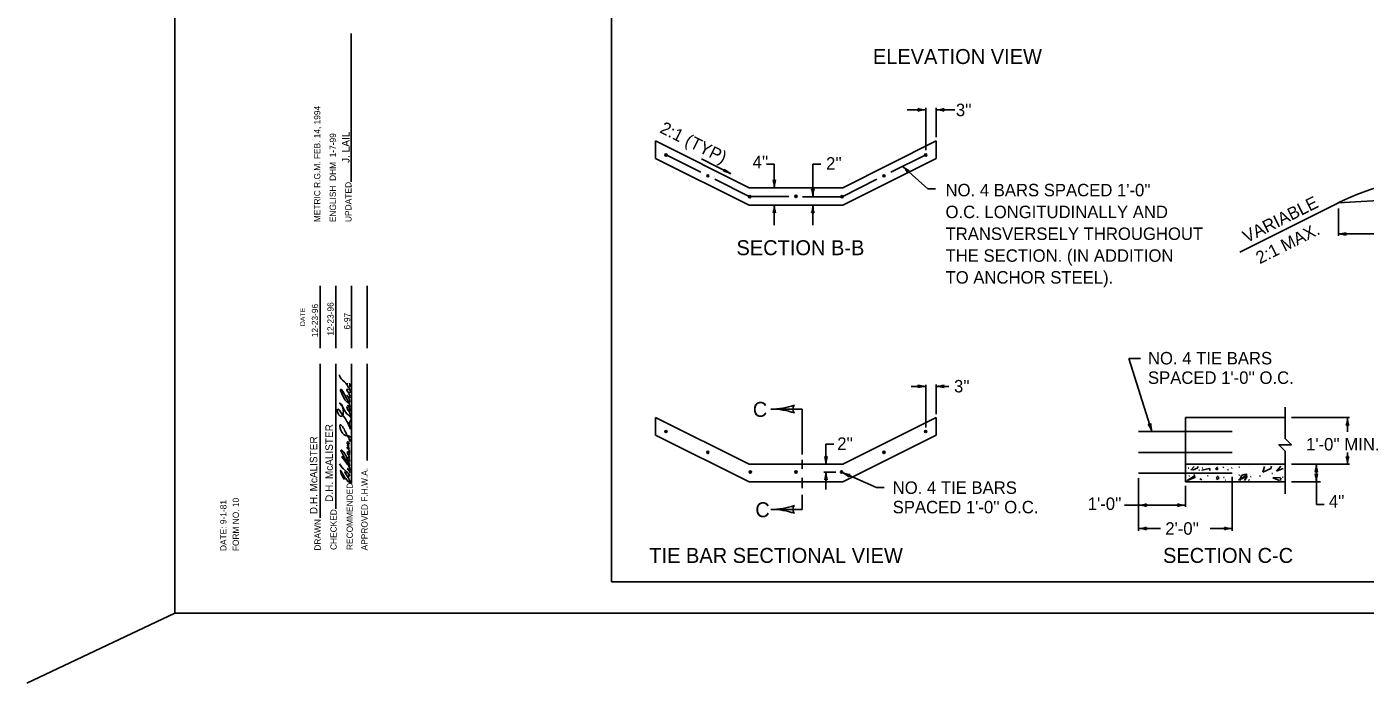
# Model space of a CAD drawing. Extents: x 997.6 to 1036.6, y 998.9 to 1022.6.
# Drawn here: x 997.62 to 1019.09, y 998.88 to 1009.4 of the extents above; entities that cross this region are included whole.
import ezdxf

# ---------------------------------------------------------------- set-up
doc = ezdxf.new("R2010")
doc.units = 0
for name, color, linetype in [('Level 1', 7, 'Continuous'), ('Level 10', 7, 'Continuous'), ('Level 11', 7, 'Continuous'), ('Level 14', 7, 'Continuous'), ('Level 15', 7, 'Continuous'), ('SB_PL_INFOSTD_PT', 7, 'Continuous')]:
    doc.layers.add(name, color=color, linetype=linetype)

msp = doc.modelspace()

# ---------------------------------------------------------------- linework, layer by layer
at = {"layer": 'Level 1'}
for p, q in [((1011.74, 1008.072), (1012.039, 1008.072)), ((1012.039, 1007.424), (1012.039, 1008.102)), ((1012.207, 1007.632), (1012.207, 1008.102)), ((1012.207, 1008.072), (1012.507, 1008.072)), ((1009.207, 1006.822), (1007.707, 1007.572)), ((1007.707, 1007.572), (1007.707, 1007.293)), ((1010.707, 1006.822), (1012.207, 1007.572)), ((1012.207, 1007.572), (1012.207, 1007.293)), ((1009.207, 1006.543), (1007.707, 1007.293)), ((1008.433, 1007.069), (1007.874, 1007.349)), ((1008.915, 1007.047), (1008.442, 1007.284)), ((1010.707, 1006.543), (1012.207, 1007.293)), ((1011.48, 1007.069), (1012.039, 1007.348)), ((1009.486, 1007.199), (1009.611, 1007.199)), ((1009.611, 1006.822), (1009.611, 1007.199)), ((1010.23, 1006.677), (1010.23, 1007.199)), ((1010.23, 1007.199), (1010.355, 1007.199)), ((1012.07, 1006.803), (1011.669, 1007.163)), ((1025.938, 1007.008), (1018.655, 1006.58)), ((1009.206, 1006.682), (1008.657, 1006.957)), ((1009.207, 1006.822), (1010.707, 1006.822)), ((1010.697, 1006.677), (1011.256, 1006.957)), ((1012.195, 1006.803), (1012.07, 1006.803)), ((1009.841, 1006.682), (1009.206, 1006.682)), ((1010.697, 1006.677), (1010.063, 1006.677)), ((1017.077, 1005.791), (1018.655, 1006.58)), ((1009.207, 1006.543), (1010.707, 1006.543)), ((1009.611, 1006.223), (1009.611, 1006.543)), ((1010.23, 1006.223), (1010.23, 1006.543)), ((1018.655, 1006.052), (1018.655, 1006.489)), ((1018.655, 1006.08), (1019.7, 1006.08)), ((1015.481, 1004.085), (1015.293, 1004.085)), ((1015.293, 1004.085), (1015.665, 1002.912)), ((1011.807, 1003.636), (1012.039, 1003.636)), ((1012.039, 1002.978), (1012.039, 1003.663)), ((1012.207, 1003.191), (1012.207, 1003.667)), ((1012.207, 1003.636), (1012.407, 1003.636)), ((1009.207, 1002.386), (1007.707, 1003.136)), ((1007.707, 1003.136), (1007.707, 1002.856)), ((1009.557, 1003.272), (1010.057, 1003.272)), ((1010.057, 1002.543), (1010.057, 1003.272)), ((1010.707, 1002.386), (1012.207, 1003.136)), ((1012.207, 1003.136), (1012.207, 1002.856)), ((1017.802, 1003.136), (1016.203, 1003.136)), ((1016.203, 1002.106), (1016.203, 1003.136)), ((1017.802, 1002.949), (1017.802, 1003.3)), ((1018.835, 1003.136), (1017.906, 1003.136)), ((1018.802, 1002.908), (1018.802, 1003.136)), ((1009.207, 1002.106), (1007.707, 1002.856)), ((1010.439, 1002.386), (1010.439, 1002.707)), ((1010.439, 1002.707), (1010.564, 1002.707)), ((1010.707, 1002.106), (1012.207, 1002.856)), ((1016.953, 1002.912), (1015.453, 1002.912)), ((1016.953, 1002.577), (1015.453, 1002.577)), ((1018.802, 1002.386), (1018.802, 1002.576)), ((1009.207, 1002.386), (1010.707, 1002.386)), ((1010.057, 1002.316), (1010.057, 1002.459)), ((1017.802, 1002.386), (1016.203, 1002.386)), ((1017.802, 1001.913), (1017.802, 1002.449)), ((1018.835, 1002.386), (1017.906, 1002.386)), ((1018.302, 1001.744), (1018.302, 1002.386)), ((1009.207, 1002.106), (1010.707, 1002.106)), ((1010.057, 1002.004), (1010.057, 1002.169)), ((1010.404, 1002.261), (1010.596, 1002.261)), ((1010.439, 1001.984), (1010.439, 1002.261)), ((1011.247, 1002.012), (1010.704, 1002.253)), ((1016.953, 1002.246), (1015.453, 1002.246)), ((1015.453, 1001.321), (1015.453, 1002.165)), ((1017.802, 1002.106), (1016.203, 1002.106)), ((1016.953, 1001.321), (1016.953, 1002.186)), ((1018.367, 1002.106), (1017.905, 1002.106)), ((1010.057, 1001.663), (1010.057, 1001.899)), ((1011.372, 1002.012), (1011.247, 1002.012)), ((1016.203, 1001.704), (1016.203, 1002.039)), ((1009.557, 1001.663), (1010.057, 1001.663)), ((1016.203, 1001.731), (1015.224, 1001.731)), ((1018.302, 1001.744), (1018.427, 1001.744)), ((1015.801, 1001.356), (1015.453, 1001.356)), ((1016.953, 1001.356), (1016.598, 1001.356))]:
    msp.add_line(p, q, dxfattribs=at)
for points in [[(1017.802, 1002.449), (1017.802, 1002.599), (1017.702, 1002.699), (1017.902, 1002.699), (1017.802, 1002.799), (1017.802, 1002.949)], [(1016.257, 1002.323), (1016.247, 1002.322)], [(1016.342, 1002.352), (1016.289, 1002.293)], [(1016.314, 1002.293), (1016.402, 1002.328)], [(1016.402, 1002.328), (1016.404, 1002.349)], [(1016.43, 1002.292), (1016.42, 1002.29)], [(1016.595, 1002.318), (1016.466, 1002.291)], [(1016.466, 1002.291), (1016.475, 1002.289)], [(1016.483, 1002.328), (1016.473, 1002.326)], [(1016.594, 1002.286), (1016.595, 1002.319)], [(1016.718, 1002.347), (1016.687, 1002.311)], [(1016.687, 1002.311), (1016.719, 1002.295)], [(1016.719, 1002.295), (1016.718, 1002.332)], [(1016.816, 1002.338), (1016.805, 1002.336)], [(1016.891, 1002.302), (1016.88, 1002.3)], [(1016.953, 1002.328), (1016.943, 1002.326)], [(1017.071, 1002.341), (1017.06, 1002.339)], [(1017.235, 1002.351), (1017.235, 1002.351)], [(1017.473, 1002.353), (1017.446, 1002.259)], [(1017.446, 1002.259), (1017.572, 1002.32)], [(1017.572, 1002.32), (1017.584, 1002.354)], [(1017.731, 1002.355), (1017.662, 1002.278)], [(1017.662, 1002.278), (1017.769, 1002.321)], [(1016.356, 1002.203), (1016.23, 1002.126), (1016.356, 1002.172), (1016.341, 1002.222)], [(1016.266, 1002.199), (1016.255, 1002.198)], [(1016.435, 1002.152), (1016.467, 1002.136)], [(1016.566, 1002.202), (1016.555, 1002.2)], [(1016.694, 1002.161), (1016.726, 1002.145)], [(1016.726, 1002.203), (1016.696, 1002.167)], [(1016.734, 1002.149), (1016.733, 1002.186)], [(1016.825, 1002.173), (1016.814, 1002.172)], [(1016.853, 1002.132), (1016.843, 1002.131)], [(1017.068, 1002.215), (1017.057, 1002.214)], [(1017.185, 1002.214), (1017.059, 1002.137), (1017.185, 1002.183), (1017.17, 1002.233)], [(1017.102, 1002.205), (1017.075, 1002.129)], [(1017.143, 1002.221), (1017.102, 1002.205)], [(1017.193, 1002.222), (1017.143, 1002.221)], [(1017.149, 1002.129), (1017.189, 1002.178)], [(1017.189, 1002.178), (1017.173, 1002.223)], [(1017.224, 1002.129), (1017.217, 1002.141)], [(1017.258, 1002.189), (1017.247, 1002.188)], [(1017.404, 1002.199), (1017.393, 1002.198)], [(1017.6, 1002.239), (1017.59, 1002.238)], [(1017.727, 1002.177), (1017.602, 1002.171)], [(1017.602, 1002.171), (1017.713, 1002.129)], [(1017.729, 1002.129), (1017.734, 1002.165)], [(1017.771, 1002.179), (1017.76, 1002.178)]]:
    msp.add_lwpolyline(points, dxfattribs=at)
for centre, radius in [((1007.874, 1007.348), 0.0182), ((1007.874, 1007.348), 0.00908), ((1012.039, 1007.348), 0.0182), ((1012.039, 1007.348), 0.00908), ((1008.545, 1007.013), 0.0182), ((1008.545, 1007.013), 0.00908), ((1011.368, 1007.013), 0.0182), ((1011.368, 1007.013), 0.00908), ((1009.216, 1006.678), 0.0182), ((1009.216, 1006.678), 0.00908), ((1009.957, 1006.682), 0.0182), ((1009.957, 1006.682), 0.00908), ((1010.697, 1006.677), 0.0182), ((1010.697, 1006.677), 0.00908), ((1007.874, 1002.912), 0.0182), ((1007.874, 1002.912), 0.00908), ((1012.039, 1002.912), 0.0182), ((1012.039, 1002.912), 0.00908), ((1008.545, 1002.577), 0.0182), ((1008.545, 1002.577), 0.00908), ((1011.368, 1002.577), 0.0182), ((1011.368, 1002.577), 0.00908), ((1009.226, 1002.261), 0.0182), ((1009.957, 1002.261), 0.0182), ((1010.688, 1002.261), 0.0182), ((1009.226, 1002.261), 0.00908), ((1009.957, 1002.261), 0.00908), ((1010.688, 1002.261), 0.00908)]:
    msp.add_circle(centre, radius, dxfattribs=at)
for centre, radius, start, end in [((1011.89, 1008.072), 0.0313, 318.7746, 40.8913), ((1012.039, 1008.463), 0.391, 251.3472, 269.9939), ((1012.039, 1007.681), 0.391, 90, 108.6688), ((1012.039, 1007.681), 0.391, 89.9878, 90), ((1012.207, 1008.463), 0.391, 269.9878, 270), ((1012.207, 1008.463), 0.391, 270, 288.6688), ((1012.207, 1007.681), 0.391, 71.3472, 89.9939), ((1012.355, 1008.072), 0.0313, 138.7746, 220.8913), ((1008.782, 1007.114), 0.0313, 292.2055, 14.3222), ((1008.74, 1006.698), 0.391, 63.4309, 82.0997), ((1009.09, 1007.397), 0.391, 224.7781, 243.4248), ((1008.74, 1006.698), 0.391, 63.4187, 63.4309), ((1011.929, 1007.454), 0.391, 228.1174, 246.7861), ((1011.929, 1007.454), 0.391, 228.1051, 228.1174), ((1011.408, 1006.872), 0.391, 29.4645, 48.1112), ((1011.779, 1007.064), 0.0313, 96.892, 179.0086), ((1020.569, 1002.639), 4.382, 70.8202, 115.9126), ((1009.611, 1006.971), 0.0313, 228.7746, 310.8913), ((1009.22, 1006.822), 0.391, 0, 18.6688), ((1010.002, 1006.822), 0.391, 161.3472, 179.9939), ((1009.22, 1006.822), 0.391, 359.9878, 0), ((1010.23, 1006.826), 0.0313, 228.7746, 310.8913), ((1009.839, 1006.677), 0.391, 0, 18.6688), ((1010.621, 1006.677), 0.391, 161.3472, 179.9939), ((1009.839, 1006.677), 0.391, 359.9878, 0), ((1009.22, 1006.543), 0.391, 341.3472, 359.9939), ((1009.611, 1006.394), 0.0313, 48.7746, 130.8913), ((1010.002, 1006.543), 0.391, 180, 198.6688), ((1010.002, 1006.543), 0.391, 179.9878, 180), ((1009.839, 1006.543), 0.391, 341.3472, 359.9939), ((1010.23, 1006.394), 0.0313, 48.7746, 130.8913), ((1010.621, 1006.543), 0.391, 180, 198.6688), ((1010.621, 1006.543), 0.391, 179.9878, 180), ((1018.655, 1006.471), 0.391, 269.9878, 270), ((1018.655, 1006.471), 0.391, 270, 288.6688), ((1018.655, 1005.689), 0.391, 71.3472, 89.9939), ((1018.803, 1006.08), 0.0313, 138.7746, 220.8913), ((1011.89, 1003.636), 0.0313, 318.7746, 40.8913), ((1012.039, 1004.027), 0.391, 251.3472, 269.9939), ((1012.039, 1003.245), 0.391, 90, 108.6688), ((1012.039, 1003.245), 0.391, 89.9878, 90), ((1012.207, 1004.027), 0.391, 269.9878, 270), ((1012.207, 1004.027), 0.391, 270, 288.6688), ((1012.207, 1003.245), 0.391, 71.3472, 89.9939), ((1012.355, 1003.636), 0.0313, 138.7746, 220.8913), ((1009.557, 1004.444), 1.172, 269.9878, 270), ((1009.557, 1004.444), 1.172, 270, 288.6688), ((1009.557, 1002.1), 1.172, 71.3472, 89.9939), ((1010.002, 1003.272), 0.0937, 138.7746, 220.8913), ((1018.411, 1003.136), 0.391, 341.3472, 359.9939), ((1019.192, 1003.136), 0.391, 180, 198.6688), ((1019.192, 1003.136), 0.391, 179.9878, 180), ((1015.62, 1003.054), 0.0313, 246.3697, 328.4864), ((1015.292, 1002.794), 0.391, 17.5951, 36.2639), ((1016.038, 1003.031), 0.391, 178.9423, 197.589), ((1018.801, 1002.987), 0.0313, 48.7746, 130.8913), ((1015.292, 1002.794), 0.391, 17.5829, 17.5951), ((1010.439, 1002.535), 0.0313, 228.7746, 310.8913), ((1010.048, 1002.386), 0.391, 0, 18.6688), ((1010.83, 1002.386), 0.391, 161.3472, 179.9939), ((1018.802, 1002.535), 0.0313, 228.7746, 310.8913), ((1018.411, 1002.386), 0.391, 0, 18.6688), ((1019.192, 1002.386), 0.391, 161.3472, 179.9939), ((1010.048, 1002.386), 0.391, 359.9878, 0), ((1017.911, 1002.386), 0.391, 341.3472, 359.9939), ((1018.692, 1002.386), 0.391, 180, 198.6688), ((1018.692, 1002.386), 0.391, 179.9878, 180), ((1018.411, 1002.386), 0.391, 359.9878, 0), ((1010.048, 1002.261), 0.391, 341.3472, 359.9939), ((1010.439, 1002.112), 0.0313, 48.7746, 130.8913), ((1010.83, 1002.261), 0.391, 180, 198.6688), ((1010.83, 1002.261), 0.391, 179.9878, 180), ((1010.862, 1002.61), 0.391, 246.1264, 264.7952), ((1010.546, 1001.895), 0.391, 47.4736, 66.1203), ((1010.862, 1002.61), 0.391, 246.1142, 246.1264), ((1010.84, 1002.193), 0.0313, 114.901, 197.0177), ((1018.301, 1002.237), 0.0313, 48.7746, 130.8913), ((1018.302, 1002.255), 0.0313, 228.7746, 310.8913), ((1017.911, 1002.106), 0.391, 0, 18.6688), ((1017.911, 1002.106), 0.391, 359.9878, 0), ((1018.692, 1002.106), 0.391, 161.3472, 179.9939), ((1009.557, 1002.835), 1.172, 269.9878, 270), ((1009.557, 1002.835), 1.172, 270, 288.6688), ((1009.557, 1000.491), 1.172, 71.3472, 89.9939), ((1010.002, 1001.663), 0.0937, 138.7746, 220.8913), ((1015.453, 1002.122), 0.391, 270, 288.6688), ((1015.453, 1001.34), 0.391, 71.3472, 89.9939), ((1015.453, 1002.122), 0.391, 269.9878, 270), ((1015.602, 1001.731), 0.0313, 138.7746, 220.8913), ((1016.055, 1001.731), 0.0313, 318.7746, 40.8913), ((1016.203, 1002.122), 0.391, 251.3472, 269.9939), ((1016.203, 1001.34), 0.391, 90, 108.6688), ((1016.203, 1001.34), 0.391, 89.9878, 90), ((1015.453, 1001.747), 0.391, 270, 288.6688), ((1015.453, 1000.965), 0.391, 71.3472, 89.9939), ((1015.453, 1001.747), 0.391, 269.9878, 270), ((1015.602, 1001.356), 0.0313, 138.7746, 220.8913), ((1016.805, 1001.356), 0.0313, 318.7746, 40.8913), ((1016.953, 1001.747), 0.391, 251.3472, 269.9939), ((1016.953, 1000.965), 0.391, 90, 108.6688), ((1016.953, 1000.965), 0.391, 89.9878, 90)]:
    msp.add_arc(centre, radius, start, end, dxfattribs=at)
for points in [[(1002.814, 1003.162), (1002.784, 1003.25), (1002.754, 1003.303), (1002.768, 1003.272), (1002.785, 1003.243), (1002.802, 1003.236), (1002.802, 1003.272), (1002.782, 1003.32), (1002.773, 1003.334), (1002.775, 1003.317), (1002.788, 1003.301), (1002.801, 1003.299), (1002.804, 1003.317), (1002.794, 1003.359), (1002.751, 1003.446), (1002.747, 1003.453), (1002.69, 1003.557), (1002.674, 1003.583), (1002.666, 1003.591), (1002.656, 1003.582), (1002.663, 1003.548), (1002.714, 1003.441), (1002.752, 1003.391), (1002.772, 1003.378), (1002.787, 1003.377), (1002.801, 1003.383), (1002.801, 1003.41), (1002.782, 1003.454), (1002.761, 1003.492), (1002.782, 1003.458), (1002.801, 1003.453), (1002.806, 1003.463), (1002.796, 1003.508), (1002.778, 1003.542), (1002.758, 1003.574), (1002.758, 1003.588), (1002.772, 1003.588), (1002.764, 1003.575), (1002.77, 1003.55), (1002.777, 1003.539), (1002.798, 1003.531), (1002.81, 1003.547), (1002.806, 1003.577), (1002.777, 1003.631), (1002.693, 1003.732), (1002.689, 1003.735), (1002.649, 1003.782), (1002.639, 1003.805), (1002.638, 1003.821)], [(1002.76, 1003.686), (1002.77, 1003.633), (1002.781, 1003.623), (1002.794, 1003.624), (1002.802, 1003.64), (1002.799, 1003.687)], [(1002.817, 1002.951), (1002.77, 1003.05), (1002.72, 1003.136), (1002.652, 1003.229), (1002.613, 1003.268), (1002.605, 1003.263), (1002.603, 1003.24), (1002.622, 1003.191), (1002.636, 1003.168), (1002.651, 1003.158), (1002.672, 1003.157), (1002.687, 1003.166), (1002.7, 1003.217), (1002.699, 1003.257), (1002.687, 1003.306), (1002.686, 1003.312), (1002.668, 1003.344), (1002.642, 1003.369), (1002.655, 1003.352), (1002.715, 1003.26), (1002.779, 1003.178), (1002.828, 1003.119), (1002.818, 1003.092), (1002.799, 1003.059), (1002.803, 1003.001), (1002.816, 1002.949)], [(1002.802, 1002.751), (1002.794, 1002.79), (1002.776, 1002.827), (1002.73, 1002.915), (1002.684, 1002.995), (1002.652, 1003.02), (1002.643, 1002.999), (1002.648, 1002.976), (1002.663, 1002.923), (1002.689, 1002.885), (1002.723, 1002.853), (1002.775, 1002.842), (1002.811, 1002.827), (1002.827, 1002.792), (1002.819, 1002.783), (1002.815, 1002.779), (1002.808, 1002.751)], [(1002.807, 1002.248), (1002.787, 1002.299), (1002.774, 1002.317), (1002.77, 1002.319), (1002.794, 1002.285), (1002.803, 1002.291), (1002.803, 1002.31), (1002.777, 1002.383), (1002.729, 1002.46), (1002.686, 1002.505), (1002.681, 1002.507), (1002.68, 1002.498), (1002.688, 1002.484), (1002.756, 1002.398), (1002.781, 1002.369), (1002.799, 1002.364), (1002.793, 1002.398), (1002.791, 1002.404), (1002.76, 1002.485), (1002.719, 1002.565), (1002.673, 1002.611), (1002.666, 1002.612), (1002.661, 1002.606), (1002.668, 1002.587), (1002.712, 1002.502), (1002.761, 1002.446), (1002.786, 1002.431), (1002.795, 1002.432), (1002.799, 1002.436), (1002.792, 1002.474), (1002.778, 1002.504), (1002.778, 1002.5), (1002.788, 1002.489), (1002.792, 1002.502), (1002.777, 1002.547), (1002.765, 1002.581), (1002.786, 1002.539), (1002.796, 1002.544), (1002.792, 1002.574), (1002.784, 1002.584), (1002.775, 1002.589), (1002.792, 1002.572), (1002.798, 1002.598), (1002.763, 1002.647), (1002.76, 1002.656), (1002.77, 1002.658), (1002.792, 1002.634), (1002.783, 1002.662), (1002.781, 1002.667), (1002.766, 1002.689), (1002.785, 1002.673), (1002.775, 1002.698), (1002.759, 1002.734), (1002.773, 1002.71), (1002.786, 1002.706), (1002.791, 1002.715), (1002.782, 1002.74), (1002.765, 1002.756)], [(1002.717, 1002.142), (1002.676, 1002.213), (1002.656, 1002.287), (1002.696, 1002.22), (1002.752, 1002.141), (1002.792, 1002.099), (1002.81, 1002.095), (1002.805, 1002.119), (1002.767, 1002.191), (1002.724, 1002.261), (1002.749, 1002.217), (1002.783, 1002.196), (1002.797, 1002.2), (1002.788, 1002.228), (1002.763, 1002.257), (1002.759, 1002.261), (1002.683, 1002.331), (1002.638, 1002.394)]]:
    msp.add_spline(points, degree=3, dxfattribs=at)
at = {"layer": 'Level 10'}
for p, q in [((1007, 1021.5), (1007, 1000.5)), ((1002.331, 1004.248), (1002.331, 1005.248)), ((1002.581, 1004.248), (1002.581, 1005.248)), ((1002.831, 1004.248), (1002.831, 1005.248)), ((1003.081, 1004.248), (1003.081, 1005.248)), ((1002.331, 1001.528), (1002.331, 1003.998)), ((1002.581, 1001.673), (1002.581, 1003.998)), ((1002.831, 1002.081), (1002.831, 1003.998)), ((1003.081, 1002.448), (1003.081, 1003.998)), ((1035.5, 1000.5), (1007, 1000.5))]:
    msp.add_line(p, q, dxfattribs=at)
at = {"layer": 'Level 11'}
msp.add_lwpolyline([(1007, 1000.5), (1035.5, 1000.5), (1035.5, 1021.5), (1007, 1021.5)], close=True, dxfattribs=at)
at = {"layer": 'Level 14'}
for p, q in [((1000, 1000), (1000, 1022)), ((1000, 1000), (997.624, 998.875)), ((1036, 1000), (1000, 1000))]:
    msp.add_line(p, q, dxfattribs=at)
at = {"layer": 'Level 15'}
msp.add_line((1002.825, 1006.918), (1002.825, 1009.297), dxfattribs=at)

# ---------------------------------------------------------------- texts
at = {"layer": 'Level 1'}
for s, height, p in [('ELEVATION VIEW', 0.24, (1011.191, 1008.806)), ("3''", 0.2, (1012.522, 1007.97)), ("4''", 0.2, (1009.263, 1007.135)), ("2''", 0.2, (1010.441, 1007.112)), ("NO. 4 BARS SPACED 1'-0''", 0.2, (1012.356, 1006.684)), ('O.C. LONGITUDINALLY AND', 0.2, (1012.356, 1006.334)), ('TRANSVERSELY THROUGHOUT', 0.2, (1012.356, 1005.984)), ('SECTION B-B', 0.24, (1009.004, 1005.74)), ('THE SECTION. (IN ADDITION', 0.2, (1012.356, 1005.634)), ('TO ANCHOR STEEL).', 0.2, (1012.356, 1005.284)), ('NO. 4 TIE BARS', 0.2, (1015.602, 1003.988)), ("SPACED 1'-0'' O.C.", 0.2, (1015.602, 1003.676)), ("3''", 0.2, (1012.492, 1003.539)), ('C', 0.24, (1009.266, 1003.147)), ("2''", 0.2, (1010.62, 1002.618)), ("1'-0'' MIN.", 0.2, (1018.137, 1002.608)), ('NO. 4 TIE BARS', 0.2, (1011.509, 1001.912)), ("1'-0''", 0.2, (1014.637, 1001.654)), ("4''", 0.2, (1018.502, 1001.692)), ('C', 0.24, (1009.306, 1001.538)), ("SPACED 1'-0'' O.C.", 0.2, (1011.509, 1001.6)), ("2'-0''", 0.2, (1015.88, 1001.257)), ('TIE BAR SECTIONAL VIEW', 0.24, (1007.606, 1000.805)), ('SECTION C-C', 0.24, (1015.844, 1000.805))]:
    msp.add_text(s, height=height, dxfattribs=at).set_placement(p)
for s, height, rotation, p in [('METRIC R.G.M. FEB. 14, 1994', 0.1, 90, (1002.331, 1006.27)), ('2:1 (TYP)', 0.2, 333.435, (1007.76, 1007.713)), ('ENGLISH  DHM  1-7-99', 0.1, 90, (1002.581, 1006.27)), ('VARIABLE', 0.2, 26.5651, (1017.183, 1005.933)), ('2:1 MAX.', 0.2, 26.5651, (1017.395, 1005.593)), ('12-23-96', 0.1, 90, (1002.295, 1004.424)), ('12-23-96', 0.1, 90, (1002.544, 1004.45)), ('6-97', 0.1, 90, (1002.81, 1004.549)), ('.', 0.0515, 269.9999, (1002.656, 1003.609)), ('D.H. McALISTER', 0.12, 90, (1002.532, 1001.783)), ('D.H. McALISTER', 0.12, 90, (1002.283, 1001.586)), ('.', 0.0515, 269.9999, (1002.769, 1002.862)), ('.', 0.0515, 269.9999, (1002.691, 1002.577)), ('.', 0.0515, 269.9999, (1002.671, 1002.381))]:
    msp.add_text(s, height=height, rotation=rotation, dxfattribs=at).set_placement(p)
at = {"layer": 'Level 10'}
for s, height, p in [('DATE', 0.08, (1002.088, 1004.602)), ('APPROVED F.H.W.A.', 0.1, (1003.089, 1001.006)), ('RECOMMENDED', 0.1, (1002.852, 1001.012)), ('DATE: 9-1-81', 0.1, (1000.826, 1000.996)), ('FORM NO. 10', 0.1, (1001.025, 1000.994)), ('CHECKED', 0.1, (1002.593, 1001.012)), ('DRAWN', 0.1, (1002.337, 1001.002))]:
    msp.add_text(s, height=height, rotation=90, dxfattribs=at).set_placement(p)
at = {"layer": 'Level 15'}
for s, height, p in [('J. LAIL', 0.1212, (1002.799, 1007.218)), ('UPDATED', 0.101, (1002.831, 1006.27))]:
    msp.add_text(s, height=height, rotation=90, dxfattribs=at).set_placement(p)
at = {"layer": 'SB_PL_INFOSTD_PT'}
msp.add_text('CELL:SP', height=0.0005, dxfattribs=at).set_placement((1000.001, 999.999))

doc.saveas('drawing.dxf')
